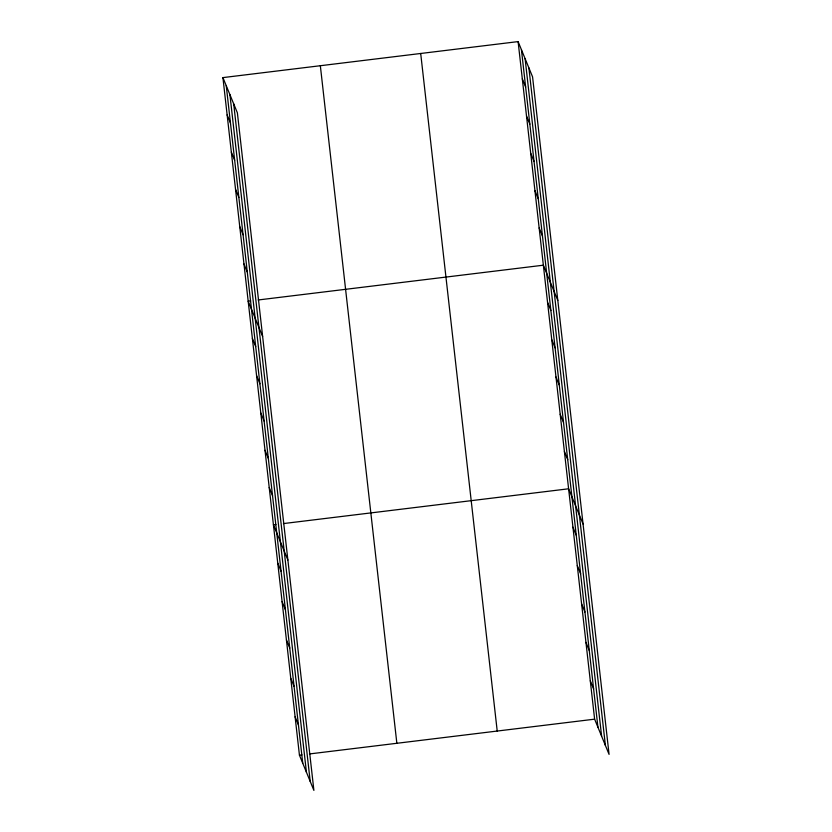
<?xml version="1.0" encoding="UTF-8"?>
<svg xmlns="http://www.w3.org/2000/svg" width="832" height="832" viewBox="0 0 832 832"><rect width="100%" height="100%" fill="white"/><g stroke="black" fill="none" stroke-linecap="round" stroke-linejoin="round"><path stroke-width="1.25" d="M222.924 77.605L237.38 112.83L313.893 790.4L299.437 755.165L222.924 77.605L518.107 41.6L532.563 76.835L609.076 754.395L594.62 719.17L518.107 41.6M250.671 300.893L248.175 301.194L262.621 336.43M258.17 299.978L543.358 265.2L557.814 300.425M275.922 524.493L273.426 524.794L287.872 560.03M283.421 523.578L568.61 488.79L583.055 524.025M299.437 755.165L301.933 754.863M309.431 753.948L594.62 719.17M522.319 78.863L525.637 86.944M526.531 116.137L529.838 124.207M530.733 153.4L534.05 161.481M534.945 190.663L538.262 198.744M539.157 227.926L542.464 236.007M547.57 302.463L550.878 310.544M551.782 339.726L555.09 347.807M555.984 377L559.302 385.07M560.196 414.263L563.503 422.344M564.398 451.526L567.715 459.607M572.946 527.186L576.264 535.267M577.283 565.583L580.59 573.664M581.62 603.98L584.927 612.061M585.957 642.377L589.264 650.458M590.294 680.774L593.601 688.854M227.136 114.868L230.443 122.949M231.348 152.131L234.655 160.212M235.55 189.405L238.867 197.475M239.762 226.668L243.069 234.749M243.963 263.931L247.281 272.012M252.387 338.468L255.694 346.549M256.589 375.731L259.906 383.812M260.801 412.994L264.118 421.075M265.013 450.268L268.32 458.338M269.214 487.531L272.532 495.612M277.763 563.191L281.07 571.272M282.1 601.588L285.407 609.669M286.437 639.985L289.744 648.066M290.763 678.382L294.081 686.452M295.1 716.778L298.418 724.849M528.882 67.87L605.394 745.441M525.096 58.635L601.609 736.206M521.425 49.681L597.938 727.251M420.701 53.477L497.214 731.047M320.341 65.718L396.854 743.288M233.698 103.875L310.211 781.435M229.913 94.64L306.426 772.21M226.242 85.675L302.754 763.246"/></g></svg>
